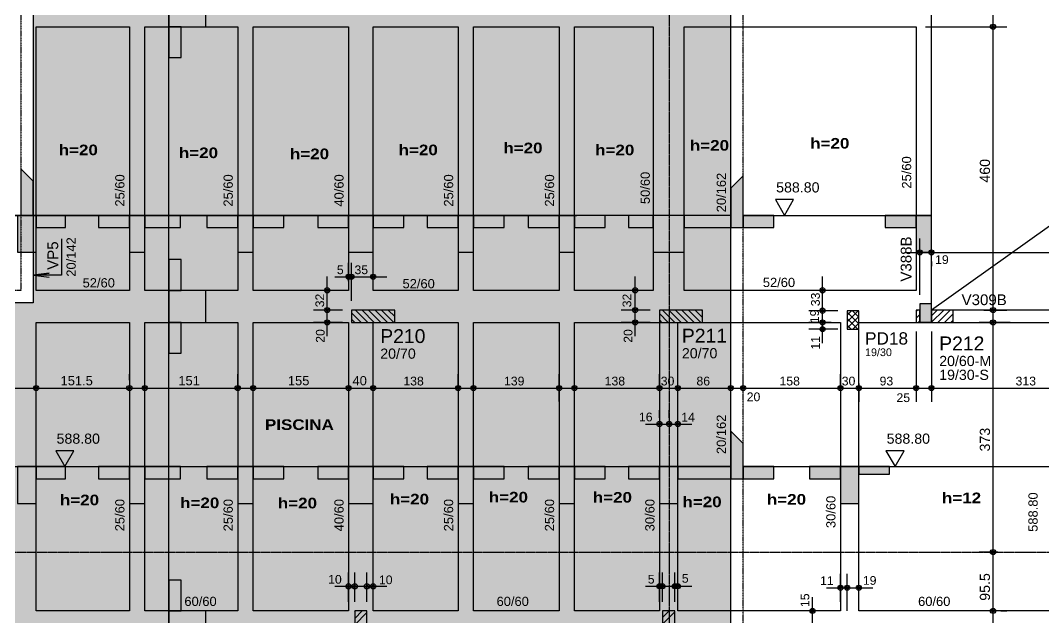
# Model space of a CAD drawing. Extents: x 0 to 13080, y 0 to 6750.
# Drawn here: x 2542 to 4204, y 4454 to 5424 of the extents above; entities that cross this region are included whole.
import ezdxf

# ---------------------------------------------------------------- set-up
doc = ezdxf.new("R2010")
doc.units = 0
doc.header["$MEASUREMENT"] = 0
for name, pattern in [('ESTILO_TQS_0002', [0.4, 0.1, -0.3]), ('ESTILO_TQS_0006', [0.3, 0.2, -0.1]), ('ESTILO_TQS_0007', [2.1, 1.5, -0.2, 0.2, -0.2])]:
    doc.linetypes.add(name, pattern=pattern)
for name, color, linetype in [('MTH-202', 1, 'CONTINUOUS'), ('MTH-224', 4, 'CONTINUOUS'), ('MTH-230', 1, 'CONTINUOUS'), ('MTH-COTAS7', 31, 'CONTINUOUS'), ('MTH-DIM-PILAR', 3, 'CONTINUOUS'), ('MTH-DIM-VIGA', 3, 'CONTINUOUS'), ('MTH-EIXO-214', 4, 'CONTINUOUS'), ('MTH-FACE-VIGA', 7, 'CONTINUOUS'), ('MTH-HACHURA-PILAR', 1, 'CONTINUOUS'), ('MTH-LINHA-SEÇÃO', 16, 'CONTINUOUS'), ('MTH-PILAR-MORRE', 5, 'CONTINUOUS'), ('MTH-PILAR-NASCE', 5, 'CONTINUOUS'), ('MTH-PILAR-SEGUE', 5, 'CONTINUOUS'), ('MTH-SIMB_COTA', 3, 'CONTINUOUS'), ('MTH-SOMB118', 163, 'CONTINUOUS'), ('MTH-SOMBRA21', 150, 'CONTINUOUS'), ('MTH-SOMBRA25', 253, 'CONTINUOUS'), ('MTH-TIT1-VIGA', 5, 'CONTINUOUS'), ('MTH-TIT2-PILAR', 5, 'CONTINUOUS'), ('MTH-TXT', 4, 'CONTINUOUS'), ('MTH-TXT-NEGRITO', 5, 'CONTINUOUS'), ('MTH-VIGA-INVERTIDA', 7, 'ESTILO_TQS_0002')]:
    doc.layers.add(name, color=color, linetype=linetype)
doc.styles.add('TQS_ARIAL', font='arial.ttf')
doc.styles.add('TQS_ARIAL_BLACK', font='ariblk.ttf')

msp = doc.modelspace()

# ---------------------------------------------------------------- linework, layer by layer
at = {"layer": 'MTH-224', "linetype": 'Continuous'}
for points in [[(3768.217575, 5133.029914), (3782.940079, 5107.529914), (3797.662491, 5133.029914), (3768.217575, 5133.029914)], [(2599.372154, 4724.964724), (2614.094658, 4699.464724), (2628.81707, 4724.964724), (2599.372154, 4724.964724)], [(3947.759682, 4724.964724), (3962.482186, 4699.464724), (3977.204598, 4724.964724), (3947.759682, 4724.964724)]]:
    msp.add_lwpolyline(points, dxfattribs=at)
at = {"layer": 'MTH-230', "linetype": 'Continuous'}
msp.add_line((4864.186063, 5553.714724), (4021.760166, 4953.714724), dxfattribs=at)
at = {"layer": 'MTH-COTAS7', "linetype": 'Continuous'}
for p, q in [((4121.7165, 5391.214724), (4121.7165, 5496.214724)), ((4121.7165, 4931.214724), (4121.7165, 5436.214724)), ((4011.760166, 5413.714724), (4144.2165, 5413.714724)), ((4011.760166, 5413.714724), (4144.2165, 5413.714724)), ((4002.760166, 4978.714724), (4002.760166, 5069.887568)), ((4021.760166, 5017.98802), (4021.760166, 5069.887568)), ((3980.260166, 5047.387568), (4044.260166, 5047.387568)), ((3999.260166, 5047.387568), (4571.277243, 5047.387568)), ((3074.778343, 5000.714724), (3074.778343, 5030.284622)), ((3079.778343, 4968.714724), (3079.778343, 5030.284622)), ((3079.778343, 4968.714724), (3079.778343, 5030.284622)), ((3114.778343, 5021.154051), (3114.778343, 5030.284622)), ((4021.760166, 5032.529914), (4021.760166, 5024.887568)), ((3040.218275, 4931.214724), (3040.218275, 5008.214724)), ((3052.278343, 5007.784622), (3102.278343, 5007.784622)), ((3057.278343, 5007.784622), (3137.278343, 5007.784622)), ((3540.218275, 4931.214724), (3540.218275, 5008.214724)), ((3844.741251, 4930.214724), (3844.741251, 5008.214724)), ((3059.778343, 4985.714724), (3017.718275, 4985.714724)), ((3554.778343, 4985.714724), (3517.718275, 4985.714724)), ((3845.959052, 4985.714724), (3822.241251, 4985.714724)), ((3040.218275, 4911.214724), (3040.218275, 4976.214724)), ((3540.218275, 4911.214724), (3540.218275, 4976.214724)), ((3844.741251, 4911.214724), (3844.741251, 4975.214724)), ((3064.778343, 4953.714724), (3017.718275, 4953.714724)), ((3064.778343, 4953.714724), (3017.718275, 4953.714724)), ((3564.778343, 4953.714724), (3517.718275, 4953.714724)), ((3564.778343, 4953.714724), (3517.718275, 4953.714724)), ((3869.777097, 4952.714724), (3822.241251, 4952.714724)), ((3869.777097, 4952.714724), (3822.241251, 4952.714724)), ((3844.741251, 4900.214724), (3844.741251, 4956.214724)), ((4106.620828, 4953.714724), (4144.2165, 4953.714724)), ((4121.7165, 4538.23199), (4121.7165, 4956.214724)), ((3064.778343, 4933.714724), (3017.718275, 4933.714724)), ((3564.778343, 4933.714724), (3517.718275, 4933.714724)), ((3858.777097, 4933.714724), (3822.241251, 4933.714724)), ((3858.777097, 4933.714724), (3822.241251, 4933.714724)), ((3869.777097, 4922.714724), (3822.241251, 4922.714724)), ((4149.661699, 4933.714724), (4099.2165, 4933.714724)), ((3996.760166, 4918.714724), (3996.760166, 4804.544151)), ((3996.760166, 4918.714724), (3996.760166, 4804.544151)), ((4021.760166, 4918.714724), (4021.760166, 4804.544151)), ((4021.760166, 4918.714724), (4021.760166, 4804.544151)), ((2567.277913, 4811.642738), (2567.277913, 4849.544151)), ((2718.778343, 4839.772525), (2718.778343, 4849.544151)), ((2743.778343, 4809.633207), (2743.778343, 4849.544151)), ((2894.778343, 4828.051679), (2894.778343, 4849.544151)), ((2919.778343, 4812.423885), (2919.778343, 4849.544151)), ((3114.778343, 4818.759528), (3114.778343, 4849.544151)), ((3114.778343, 4833.759528), (3114.778343, 4849.544151)), ((3252.778343, 4822.461516), (3252.778343, 4849.544151)), ((3277.778343, 4813.323473), (3277.778343, 4849.544151)), ((3416.778343, 4805.403837), (3416.778343, 4849.544151)), ((3441.778343, 4828.553544), (3441.778343, 4849.544151)), ((3579.778343, 4826.594363), (3579.778343, 4849.544151)), ((3579.778343, 4826.594363), (3579.778343, 4849.544151)), ((3609.778343, 4815.308828), (3609.778343, 4849.544151)), ((3609.778343, 4815.308828), (3609.778343, 4849.544151)), ((3695.777097, 4819.701827), (3695.777097, 4849.544151)), ((3695.777097, 4819.701827), (3695.777097, 4849.544151)), ((3715.777097, 4819.701827), (3715.777097, 4849.544151)), ((3715.777097, 4819.701827), (3715.777097, 4849.544151)), ((3873.777097, 4822.7917), (3873.777097, 4849.544151)), ((3873.777097, 4822.7917), (3873.777097, 4849.544151)), ((3903.777097, 4797.226955), (3903.777097, 4849.544151)), ((2327.278343, 4827.044151), (2559.777913, 4827.044151)), ((2544.777913, 4827.044151), (2741.278343, 4827.044151)), ((2721.278343, 4827.044151), (2917.278343, 4827.044151)), ((2897.278343, 4827.044151), (3097.278343, 4827.044151)), ((3052.278343, 4827.044151), (3137.278343, 4827.044151)), ((3092.278343, 4827.044151), (3275.278343, 4827.044151)), ((3255.278343, 4827.044151), (3439.278343, 4827.044151)), ((3419.278343, 4827.044151), (3602.278343, 4827.044151)), ((3557.278343, 4827.044151), (3632.278343, 4827.044151)), ((3587.278343, 4827.044151), (3718.277097, 4827.044151)), ((3673.277097, 4827.044151), (3738.277097, 4827.044151)), ((3693.277097, 4827.044151), (3896.277097, 4827.044151)), ((3851.277097, 4827.044151), (3926.277097, 4827.044151)), ((3881.277097, 4827.044151), (4019.260166, 4827.044151)), ((3903.777097, 4834.544151), (3903.777097, 4804.544151)), ((3974.260166, 4827.044151), (4044.260166, 4827.044151)), ((3999.260166, 4827.044151), (4357.278343, 4827.044151)), ((3074.778343, 4818.610466), (3074.778343, 4804.544151)), ((3074.778343, 4818.610466), (3074.778343, 4804.544151)), ((3579.778343, 4778.875304), (3579.778343, 4791.202552)), ((3595.777243, 4778.875304), (3595.777243, 4791.202552)), ((3595.777243, 4778.875304), (3595.777243, 4791.202552)), ((3609.778343, 4764.961471), (3609.778343, 4791.202552)), ((3557.278343, 4768.702552), (3618.277243, 4768.702552)), ((3573.277243, 4768.702552), (3632.278343, 4768.702552)), ((4121.7165, 4442.714724), (4121.7165, 4583.23199)), ((4129.747358, 4560.73199), (4099.2165, 4560.73199)), ((4129.747358, 4560.73199), (4099.2165, 4560.73199)), ((3074.778343, 4480.214724), (3074.778343, 4527.703778)), ((3084.778343, 4480.214724), (3084.778343, 4527.703778)), ((3104.778343, 4480.214724), (3104.778343, 4527.703778)), ((3114.778343, 4480.214724), (3114.778343, 4527.703778)), ((3579.778343, 4480.214724), (3579.778343, 4527.851912)), ((3584.778343, 4480.214724), (3584.778343, 4527.851912)), ((3604.778343, 4480.214724), (3604.778343, 4527.851912)), ((3609.778343, 4480.214724), (3609.778343, 4527.851912)), ((3873.777097, 4480.214724), (3873.777097, 4525.370631)), ((3884.777097, 4465.214724), (3884.777097, 4525.370631)), ((3884.777097, 4480.214724), (3884.777097, 4525.370631)), ((3903.777097, 4465.214724), (3903.777097, 4525.370631)), ((3052.278343, 4505.203778), (3107.278343, 4505.203778)), ((3082.278343, 4505.203778), (3137.278343, 4505.203778)), ((3557.278343, 4505.351912), (3607.278343, 4505.351912)), ((3582.278343, 4505.351912), (3632.278343, 4505.351912)), ((3828.636875, 4427.714724), (3828.636875, 4487.714724)), ((3851.277097, 4502.870631), (3907.277097, 4502.870631)), ((3862.277097, 4502.870631), (3926.277097, 4502.870631)), ((4121.7165, 4382.714724), (4121.7165, 4487.714724)), ((3828.636875, 4397.714724), (3828.636875, 4472.714724)), ((3834.96465, 4465.214724), (3806.136875, 4465.214724)), ((4134.27772, 4465.214724), (4144.2165, 4465.214724)), ((4134.27772, 4465.214724), (4144.2165, 4465.214724))]:
    msp.add_line(p, q, dxfattribs=at)
msp.add_lwpolyline([(2608.629623, 5069.361377), (2608.629623, 5010.31212), (2562.278343, 5010.31212), (2588.30377, 5013.738433), (2562.278343, 5010.31212), (2588.30377, 5006.885808)], dxfattribs=at)
at = {"layer": 'MTH-EIXO-214', "linetype": 'ESTILO_TQS_0007'}
for p, q in [((3595.777243, 6386.749862), (3595.777243, 488.1738)), ((718.67219, 4560.73199), (9031.331125, 4560.73199))]:
    msp.add_line(p, q, dxfattribs=at)
at = {"layer": 'MTH-FACE-VIGA', "linetype": 'Continuous'}
for points in [[(4021.760166, 4963.714724), (4021.760166, 5443.714724)], [(2567.277913, 5413.714724), (2718.778343, 5413.714724)], [(2567.277913, 4985.714724), (2567.277913, 5413.714724)], [(2718.778343, 5413.714724), (2718.778343, 4985.714724)], [(2743.778343, 5413.714724), (2894.778343, 5413.714724)], [(2743.778343, 4985.714724), (2743.778343, 5413.714724)], [(2894.778343, 5413.714724), (2894.778343, 4985.714724)], [(2919.778343, 5413.714724), (3074.778343, 5413.714724)], [(2919.778343, 4985.714724), (2919.778343, 5413.714724)], [(3074.778343, 5413.714724), (3074.778343, 4985.714724)], [(3114.778343, 5413.714724), (3252.778343, 5413.714724)], [(3114.778343, 4985.714724), (3114.778343, 5413.714724)], [(3252.778343, 5413.714724), (3252.778343, 4985.714724)], [(3277.778343, 5413.714724), (3416.778343, 5413.714724)], [(3277.778343, 4985.714724), (3277.778343, 5413.714724)], [(3416.778343, 5413.714724), (3416.778343, 4985.714724)], [(3441.778343, 5413.714724), (3569.778343, 5413.714724)], [(3441.778343, 4985.714724), (3441.778343, 5413.714724)], [(3569.778343, 5413.714724), (3569.778343, 4985.714724)], [(3619.778343, 4985.714724), (3619.778343, 5413.714724)], [(3619.778343, 5413.714724), (3996.760166, 5413.714724)], [(3996.760166, 5413.714724), (3996.760166, 4985.714724)], [(2718.778343, 4985.714724), (2567.277913, 4985.714724)], [(2894.778343, 4985.714724), (2743.778343, 4985.714724)], [(3074.778343, 4985.714724), (2919.778343, 4985.714724)], [(3252.778343, 4985.714724), (3114.778343, 4985.714724)], [(3416.778343, 4985.714724), (3277.778343, 4985.714724)], [(3569.778343, 4985.714724), (3441.778343, 4985.714724)], [(3888.777097, 4985.714724), (3619.778343, 4985.714724)], [(3996.760166, 4985.714724), (3888.777097, 4985.714724)], [(4334.778343, 4953.714724), (4056.760166, 4953.714724)], [(2567.277913, 4465.214724), (2567.277913, 4933.714724)], [(2567.277913, 4933.714724), (2718.778343, 4933.714724)], [(2718.778343, 4933.714724), (2718.778343, 4465.214724)], [(2743.778343, 4465.214724), (2743.778343, 4933.714724)], [(2743.778343, 4933.714724), (2894.778343, 4933.714724)], [(2894.778343, 4933.714724), (2894.778343, 4465.214724)], [(2919.778343, 4465.214724), (2919.778343, 4933.714724)], [(2919.778343, 4933.714724), (3074.778343, 4933.714724)], [(3074.778343, 4933.714724), (3074.778343, 4465.214724)], [(3114.778343, 4465.214724), (3114.778343, 4933.714724)], [(3149.778343, 4933.714724), (3252.778343, 4933.714724)], [(3252.778343, 4933.714724), (3252.778343, 4465.214724)], [(3277.778343, 4465.214724), (3277.778343, 4933.714724)], [(3277.778343, 4933.714724), (3416.778343, 4933.714724)], [(3416.778343, 4933.714724), (3416.778343, 4465.214724)], [(3441.778343, 4465.214724), (3441.778343, 4933.714724)], [(3441.778343, 4933.714724), (3579.778343, 4933.714724)], [(3579.778343, 4933.714724), (3579.778343, 4465.214724)], [(3609.778343, 4465.214724), (3609.778343, 4933.714724)], [(3649.778343, 4933.714724), (3873.777097, 4933.714724)], [(3873.777097, 4933.714724), (3873.777097, 4465.214724)], [(3903.777097, 4933.714724), (3996.760166, 4933.714724)], [(3903.777097, 4465.214724), (3903.777097, 4922.714724)], [(4056.760166, 4933.714724), (4334.778343, 4933.714724)], [(2718.778343, 4465.214724), (2567.277913, 4465.214724)], [(2894.778343, 4465.214724), (2743.778343, 4465.214724)], [(3074.778343, 4465.214724), (2919.778343, 4465.214724)], [(3252.778343, 4465.214724), (3114.778343, 4465.214724)], [(3416.778343, 4465.214724), (3277.778343, 4465.214724)], [(3579.778343, 4465.214724), (3441.778343, 4465.214724)], [(3873.777097, 4465.214724), (3609.778343, 4465.214724)], [(4334.778343, 4465.214724), (3903.777097, 4465.214724)]]:
    msp.add_lwpolyline(points, dxfattribs=at)
at = {"layer": 'MTH-HACHURA-PILAR', "linetype": 'Continuous'}
for p, q in [((3086.089378, 4953.714724), (3106.089378, 4933.714724)), ((3096.695979, 4953.714724), (3116.695979, 4933.714724)), ((3107.302581, 4953.714724), (3127.302581, 4933.714724)), ((3117.909183, 4953.714724), (3137.909183, 4933.714724)), ((3128.515785, 4953.714724), (3148.515785, 4933.714724)), ((3139.122386, 4953.714724), (3149.778343, 4943.058768)), ((3584.599659, 4953.714724), (3604.599659, 4933.714724)), ((3595.20626, 4953.714724), (3615.20626, 4933.714724)), ((3605.812862, 4953.714724), (3625.812862, 4933.714724)), ((3616.419464, 4953.714724), (3636.419464, 4933.714724)), ((3627.026066, 4953.714724), (3647.026066, 4933.714724)), ((3637.632667, 4953.714724), (3649.778343, 4941.569049)), ((3648.239269, 4953.714724), (3649.778343, 4952.17565)), ((3884.777097, 4934.830667), (3902.661154, 4952.714724)), ((3884.777097, 4945.437269), (3892.054552, 4952.714724)), ((3893.191108, 4952.714724), (3903.777097, 4942.128735)), ((3996.760166, 4951.354321), (3999.12057, 4953.714724)), ((4021.760166, 4933.927914), (4041.546976, 4953.714724)), ((4021.760166, 4944.534516), (4030.940375, 4953.714724)), ((4032.153578, 4933.714724), (4052.153578, 4953.714724)), ((3079.778343, 4949.419158), (3095.482776, 4933.714724)), ((3079.778343, 4938.812556), (3084.876174, 4933.714724)), ((3579.778343, 4947.929438), (3593.993057, 4933.714724)), ((3579.778343, 4937.322837), (3583.386455, 4933.714724)), ((3884.777097, 4950.522134), (3903.777097, 4931.522134)), ((3884.777097, 4924.224066), (3903.777097, 4943.224066)), ((3884.777097, 4939.915532), (3901.977905, 4922.714724)), ((3996.760166, 4940.747719), (4002.760166, 4946.747719)), ((4000.333773, 4933.714724), (4002.760166, 4936.141117)), ((4042.76018, 4933.714724), (4056.760166, 4947.71471)), ((4053.366782, 4933.714724), (4056.760166, 4937.108109)), ((3884.777097, 4929.30893), (3891.371303, 4922.714724)), ((3893.874358, 4922.714724), (3903.777097, 4932.617464)), ((4010.940375, 4933.714724), (4010.940375, 4933.714724)), ((4021.546976, 4933.714724), (4021.546977, 4933.714724)), ((3084.778343, 4453.029964), (3096.963103, 4465.214724)), ((3084.778343, 4463.636566), (3086.356501, 4465.214724)), ((3084.778343, 4442.423363), (3104.778343, 4462.423363)), ((3584.778343, 4454.519684), (3595.473383, 4465.214724)), ((3584.778343, 4465.126285), (3584.866782, 4465.214724)), ((3584.778343, 4443.913082), (3604.778343, 4463.913082))]:
    msp.add_line(p, q, dxfattribs=at)
at = {"layer": 'MTH-LINHA-SEÇÃO', "linetype": 'Continuous'}
for p, q in [((2782.764004, 4066.714724), (2782.764004, 5575.214724)), ((1333.755967, 5107.529914), (3445.73822, 5107.529914)), ((3695.777097, 5107.529914), (1348.755967, 5107.529914)), ((3715.777097, 5107.529914), (4021.760166, 5107.529914)), ((921.17219, 4699.464724), (3695.777097, 4699.464724)), ((3715.777097, 4699.464724), (6390.256545, 4699.464724))]:
    msp.add_line(p, q, dxfattribs=at)
for points in [[(2782.764004, 5473.714724), (2782.764004, 5413.714724), (2842.764004, 5413.714724), (2842.764004, 5473.714724), (2782.764004, 5473.714724)], [(2802.764004, 5413.714724), (2782.764004, 5413.714724), (2782.764004, 5363.714724), (2802.764004, 5363.714724), (2802.764004, 5413.714724)], [(2562.278343, 5162.802886), (2542.278343, 5182.802886), (2542.278343, 5107.529914), (2562.278343, 5107.529914), (2562.278343, 5162.802886)], [(3715.777097, 5171.580721), (3695.777097, 5151.580721), (3695.777097, 5087.529914), (3715.777097, 5087.529914), (3715.777097, 5171.580721)], [(2567.277913, 5107.529914), (2537.277913, 5107.529914), (2537.277913, 5047.529914), (2567.277913, 5047.529914), (2567.277913, 5107.529914)], [(2614.777913, 5087.529914), (2614.777913, 5107.529914), (2567.277913, 5107.529914), (2567.277913, 5087.529914), (2614.777913, 5087.529914)], [(2718.778343, 5087.529914), (2718.778343, 5107.529914), (2668.778343, 5107.529914), (2668.778343, 5087.529914), (2718.778343, 5087.529914)], [(2743.778343, 5107.529914), (2718.778343, 5107.529914), (2718.778343, 5047.529914), (2743.778343, 5047.529914), (2743.778343, 5107.529914)], [(2801.778343, 5087.529914), (2801.778343, 5107.529914), (2743.778343, 5107.529914), (2743.778343, 5087.529914), (2801.778343, 5087.529914)], [(2894.778343, 5087.529914), (2894.778343, 5107.529914), (2844.778343, 5107.529914), (2844.778343, 5087.529914), (2894.778343, 5087.529914)], [(2919.778343, 5107.529914), (2894.778343, 5107.529914), (2894.778343, 5047.529914), (2919.778343, 5047.529914), (2919.778343, 5107.529914)], [(2969.778343, 5087.529914), (2969.778343, 5107.529914), (2919.778343, 5107.529914), (2919.778343, 5087.529914), (2969.778343, 5087.529914)], [(3074.778343, 5087.529914), (3074.778343, 5107.529914), (3024.778343, 5107.529914), (3024.778343, 5087.529914), (3074.778343, 5087.529914)], [(3114.778343, 5107.529914), (3074.778343, 5107.529914), (3074.778343, 5047.529914), (3114.778343, 5047.529914), (3114.778343, 5107.529914)], [(3164.778343, 5087.529914), (3164.778343, 5107.529914), (3114.778343, 5107.529914), (3114.778343, 5087.529914), (3164.778343, 5087.529914)], [(3252.778343, 5087.529914), (3252.778343, 5107.529914), (3202.778343, 5107.529914), (3202.778343, 5087.529914), (3252.778343, 5087.529914)], [(3277.778343, 5107.529914), (3252.778343, 5107.529914), (3252.778343, 5047.529914), (3277.778343, 5047.529914), (3277.778343, 5107.529914)], [(3327.778343, 5087.529914), (3327.778343, 5107.529914), (3277.778343, 5107.529914), (3277.778343, 5087.529914), (3327.778343, 5087.529914)], [(3416.778343, 5087.529914), (3416.778343, 5107.529914), (3366.778343, 5107.529914), (3366.778343, 5087.529914), (3416.778343, 5087.529914)], [(3441.778343, 5107.529914), (3416.778343, 5107.529914), (3416.778343, 5047.529914), (3441.778343, 5047.529914), (3441.778343, 5107.529914)], [(3491.778343, 5087.529914), (3491.778343, 5107.529914), (3441.778343, 5107.529914), (3441.778343, 5087.529914), (3491.778343, 5087.529914)], [(3569.778343, 5087.529914), (3569.778343, 5107.529914), (3529.778343, 5107.529914), (3529.778343, 5087.529914), (3569.778343, 5087.529914)], [(3619.778343, 5107.529914), (3569.778343, 5107.529914), (3569.778343, 5047.529914), (3619.778343, 5047.529914), (3619.778343, 5107.529914)], [(3695.777097, 5087.529914), (3695.777097, 5107.529914), (3619.778343, 5107.529914), (3619.778343, 5087.529914), (3695.777097, 5087.529914)], [(3765.777097, 5087.529914), (3765.777097, 5107.529914), (3715.777097, 5107.529914), (3715.777097, 5087.529914), (3765.777097, 5087.529914)], [(3996.760166, 5087.529914), (3996.760166, 5107.529914), (3946.760166, 5107.529914), (3946.760166, 5087.529914), (3996.760166, 5087.529914)], [(4021.760166, 5107.529914), (3996.760166, 5107.529914), (3996.760166, 5047.529914), (4021.760166, 5047.529914), (4021.760166, 5107.529914)], [(4021.760166, 5107.529914), (3996.760166, 5107.529914), (3996.760166, 5047.529914), (4021.760166, 5047.529914), (4021.760166, 5107.529914)], [(2802.764004, 5035.714724), (2782.764004, 5035.714724), (2782.764004, 4985.714724), (2802.764004, 4985.714724), (2802.764004, 5035.714724)], [(2782.764004, 4985.714724), (2782.764004, 4933.714724), (2842.764004, 4933.714724), (2842.764004, 4985.714724), (2782.764004, 4985.714724)], [(2802.764004, 4933.714724), (2782.764004, 4933.714724), (2782.764004, 4883.714724), (2802.764004, 4883.714724), (2802.764004, 4933.714724)], [(3715.777097, 4736.880961), (3695.777097, 4756.880961), (3695.777097, 4679.464724), (3715.777097, 4679.464724), (3715.777097, 4736.880961)], [(2567.277913, 4699.464724), (2537.277913, 4699.464724), (2537.277913, 4639.464724), (2567.277913, 4639.464724), (2567.277913, 4699.464724)], [(2614.777913, 4679.464724), (2614.777913, 4699.464724), (2567.277913, 4699.464724), (2567.277913, 4679.464724), (2614.777913, 4679.464724)], [(2718.778343, 4679.464724), (2718.778343, 4699.464724), (2668.778343, 4699.464724), (2668.778343, 4679.464724), (2718.778343, 4679.464724)], [(2743.778343, 4699.464724), (2718.778343, 4699.464724), (2718.778343, 4639.464724), (2743.778343, 4639.464724), (2743.778343, 4699.464724)], [(2801.778343, 4679.464724), (2801.778343, 4699.464724), (2743.778343, 4699.464724), (2743.778343, 4679.464724), (2801.778343, 4679.464724)], [(2894.778343, 4679.464724), (2894.778343, 4699.464724), (2844.778343, 4699.464724), (2844.778343, 4679.464724), (2894.778343, 4679.464724)], [(2919.778343, 4699.464724), (2894.778343, 4699.464724), (2894.778343, 4639.464724), (2919.778343, 4639.464724), (2919.778343, 4699.464724)], [(2969.778343, 4679.464724), (2969.778343, 4699.464724), (2919.778343, 4699.464724), (2919.778343, 4679.464724), (2969.778343, 4679.464724)], [(3074.778343, 4679.464724), (3074.778343, 4699.464724), (3024.778343, 4699.464724), (3024.778343, 4679.464724), (3074.778343, 4679.464724)], [(3114.778343, 4699.464724), (3074.778343, 4699.464724), (3074.778343, 4639.464724), (3114.778343, 4639.464724), (3114.778343, 4699.464724)], [(3164.778343, 4679.464724), (3164.778343, 4699.464724), (3114.778343, 4699.464724), (3114.778343, 4679.464724), (3164.778343, 4679.464724)], [(3252.778343, 4679.464724), (3252.778343, 4699.464724), (3202.778343, 4699.464724), (3202.778343, 4679.464724), (3252.778343, 4679.464724)], [(3277.778343, 4699.464724), (3252.778343, 4699.464724), (3252.778343, 4639.464724), (3277.778343, 4639.464724), (3277.778343, 4699.464724)], [(3327.778343, 4679.464724), (3327.778343, 4699.464724), (3277.778343, 4699.464724), (3277.778343, 4679.464724), (3327.778343, 4679.464724)], [(3416.778343, 4679.464724), (3416.778343, 4699.464724), (3366.778343, 4699.464724), (3366.778343, 4679.464724), (3416.778343, 4679.464724)], [(3441.778343, 4699.464724), (3416.778343, 4699.464724), (3416.778343, 4639.464724), (3441.778343, 4639.464724), (3441.778343, 4699.464724)], [(3491.778343, 4679.464724), (3491.778343, 4699.464724), (3441.778343, 4699.464724), (3441.778343, 4679.464724), (3491.778343, 4679.464724)], [(3579.778343, 4679.464724), (3579.778343, 4699.464724), (3529.778343, 4699.464724), (3529.778343, 4679.464724), (3579.778343, 4679.464724)], [(3609.778343, 4699.464724), (3579.778343, 4699.464724), (3579.778343, 4639.464724), (3609.778343, 4639.464724), (3609.778343, 4699.464724)], [(3695.777097, 4679.464724), (3695.777097, 4699.464724), (3609.778343, 4699.464724), (3609.778343, 4679.464724), (3695.777097, 4679.464724)], [(3765.777097, 4679.464724), (3765.777097, 4699.464724), (3715.777097, 4699.464724), (3715.777097, 4679.464724), (3765.777097, 4679.464724)], [(3873.777097, 4679.464724), (3873.777097, 4699.464724), (3823.777097, 4699.464724), (3823.777097, 4679.464724), (3873.777097, 4679.464724)], [(3903.777097, 4699.464724), (3873.777097, 4699.464724), (3873.777097, 4639.464724), (3903.777097, 4639.464724), (3903.777097, 4699.464724)], [(3953.777097, 4687.464724), (3953.777097, 4699.464724), (3903.777097, 4699.464724), (3903.777097, 4687.464724), (3953.777097, 4687.464724)], [(2802.764004, 4515.214724), (2782.764004, 4515.214724), (2782.764004, 4465.214724), (2802.764004, 4465.214724), (2802.764004, 4515.214724)], [(2782.764004, 4465.214724), (2782.764004, 4405.214762), (2842.764004, 4405.214762), (2842.764004, 4465.214724), (2782.764004, 4465.214724)]]:
    msp.add_lwpolyline(points, dxfattribs=at)
at = {"layer": 'MTH-PILAR-MORRE', "linetype": 'Continuous'}
for points in [[(3149.778343, 4933.714724), (3149.778343, 4953.714724), (3079.778343, 4953.714724), (3079.778343, 4933.714724), (3149.778343, 4933.714724)], [(3649.778343, 4933.714724), (3649.778343, 4953.714724), (3579.778343, 4953.714724), (3579.778343, 4933.714724), (3649.778343, 4933.714724)], [(4056.760166, 4953.714724), (4021.760166, 4953.714724), (4021.760166, 4933.714724), (4002.760166, 4933.714724), (4002.760166, 4953.714724), (3996.760166, 4953.714724), (3996.760166, 4933.714724), (4056.760166, 4933.714724), (4056.760166, 4953.714724)], [(3084.778343, 4405.214724), (3104.778343, 4405.214724), (3104.778343, 4465.214724), (3084.778343, 4465.214724), (3084.778343, 4405.214724)], [(3584.778343, 4405.214724), (3604.778343, 4405.214724), (3604.778343, 4465.214724), (3584.778343, 4465.214724), (3584.778343, 4405.214724)]]:
    msp.add_lwpolyline(points, dxfattribs=at)
at = {"layer": 'MTH-PILAR-NASCE', "linetype": 'Continuous'}
msp.add_lwpolyline([(3903.777097, 4952.714724), (3884.777097, 4952.714724), (3884.777097, 4922.714724), (3903.777097, 4922.714724), (3903.777097, 4952.714724)], dxfattribs=at)
at = {"layer": 'MTH-PILAR-SEGUE', "linetype": 'Continuous'}
msp.add_lwpolyline([(4021.760166, 4963.714724), (4002.760166, 4963.714724), (4002.760166, 4933.714724), (4021.760166, 4933.714724), (4021.760166, 4963.714724)], dxfattribs=at)
at = {"layer": 'MTH-SIMB_COTA', "linetype": 'Continuous'}
for centre, radius in [((4121.7165, 5413.714724), 4.200001), ((4121.7165, 5413.714724), 4.200001), ((4121.7165, 5413.714724), 2.1), ((4121.7165, 5413.714724), 2.1), ((4002.760166, 5047.387568), 4.200001), ((4002.760166, 5047.387568), 2.1), ((4021.760166, 5047.387568), 4.200001), ((4021.760166, 5047.387568), 4.200001), ((4021.760166, 5047.387568), 2.1), ((4021.760166, 5047.387568), 2.1), ((3074.778343, 5007.784622), 4.200001), ((3074.778343, 5007.784622), 2.1), ((3079.778343, 5007.784622), 4.200001), ((3079.778343, 5007.784622), 4.200001), ((3079.778343, 5007.784622), 2.1), ((3079.778343, 5007.784622), 2.1), ((3114.778343, 5007.784622), 4.200001), ((3114.778343, 5007.784622), 2.1), ((3040.218275, 4985.714724), 4.200001), ((3040.218275, 4985.714724), 2.1), ((3540.218275, 4985.714724), 4.200001), ((3540.218275, 4985.714724), 2.1), ((3844.741251, 4985.714724), 4.200001), ((3844.741251, 4985.714724), 2.1), ((3040.218275, 4953.714724), 4.200001), ((3040.218275, 4953.714724), 4.200001), ((3040.218275, 4953.714724), 2.1), ((3040.218275, 4953.714724), 2.1), ((3540.218275, 4953.714724), 4.200001), ((3540.218275, 4953.714724), 4.200001), ((3540.218275, 4953.714724), 2.1), ((3540.218275, 4953.714724), 2.1), ((3844.741251, 4952.714724), 4.200001), ((3844.741251, 4952.714724), 4.200001), ((3844.741251, 4952.714724), 2.1), ((3844.741251, 4952.714724), 2.1), ((4121.7165, 4953.714724), 4.200001), ((4121.7165, 4953.714724), 2.1), ((3040.218275, 4933.714724), 4.200001), ((3040.218275, 4933.714724), 2.1), ((3540.218275, 4933.714724), 4.200001), ((3540.218275, 4933.714724), 2.1), ((3844.741251, 4933.714724), 4.200001), ((3844.741251, 4933.714724), 4.200001), ((3844.741251, 4933.714724), 2.1), ((3844.741251, 4933.714724), 2.1), ((4121.7165, 4933.714724), 4.200001), ((4121.7165, 4933.714724), 2.1), ((3844.741251, 4922.714724), 4.200001), ((3844.741251, 4922.714724), 2.1), ((2567.277913, 4827.044151), 4.200001), ((2567.277913, 4827.044151), 2.1), ((2718.778343, 4827.044151), 4.200001), ((2718.778343, 4827.044151), 2.1), ((2743.778343, 4827.044151), 4.200001), ((2743.778343, 4827.044151), 2.1), ((2894.778343, 4827.044151), 4.200001), ((2894.778343, 4827.044151), 2.1), ((2919.778343, 4827.044151), 4.200001), ((2919.778343, 4827.044151), 2.1), ((3074.778343, 4827.044151), 4.200001), ((3074.778343, 4827.044151), 4.200001), ((3074.778343, 4827.044151), 2.1), ((3074.778343, 4827.044151), 2.1), ((3114.778343, 4827.044151), 4.200001), ((3114.778343, 4827.044151), 4.200001), ((3114.778343, 4827.044151), 2.1), ((3114.778343, 4827.044151), 2.1), ((3252.778343, 4827.044151), 4.200001), ((3252.778343, 4827.044151), 2.1), ((3277.778343, 4827.044151), 4.200001), ((3277.778343, 4827.044151), 2.1), ((3416.778343, 4827.044151), 4.200001), ((3416.778343, 4827.044151), 2.1), ((3441.778343, 4827.044151), 4.200001), ((3441.778343, 4827.044151), 2.1), ((3579.778343, 4827.044151), 4.200001), ((3579.778343, 4827.044151), 4.200001), ((3579.778343, 4827.044151), 2.1), ((3579.778343, 4827.044151), 2.1), ((3609.778343, 4827.044151), 4.200001), ((3609.778343, 4827.044151), 4.200001), ((3609.778343, 4827.044151), 2.1), ((3609.778343, 4827.044151), 2.1), ((3695.777097, 4827.044151), 4.200001), ((3695.777097, 4827.044151), 4.200001), ((3695.777097, 4827.044151), 2.1), ((3695.777097, 4827.044151), 2.1), ((3715.777097, 4827.044151), 4.200001), ((3715.777097, 4827.044151), 4.200001), ((3715.777097, 4827.044151), 2.1), ((3715.777097, 4827.044151), 2.1), ((3873.777097, 4827.044151), 4.200001), ((3873.777097, 4827.044151), 4.200001), ((3873.777097, 4827.044151), 2.1), ((3873.777097, 4827.044151), 2.1), ((3903.777097, 4827.044151), 4.200001), ((3903.777097, 4827.044151), 4.200001), ((3903.777097, 4827.044151), 2.1), ((3903.777097, 4827.044151), 2.1), ((3996.760166, 4827.044151), 4.200001), ((3996.760166, 4827.044151), 4.200001), ((3996.760166, 4827.044151), 2.1), ((3996.760166, 4827.044151), 2.1), ((4021.760166, 4827.044151), 4.200001), ((4021.760166, 4827.044151), 4.200001), ((4021.760166, 4827.044151), 2.1), ((4021.760166, 4827.044151), 2.1), ((3579.778343, 4768.702552), 4.200001), ((3579.778343, 4768.702552), 2.1), ((3595.777243, 4768.702552), 4.200001), ((3595.777243, 4768.702552), 4.200001), ((3595.777243, 4768.702552), 2.1), ((3595.777243, 4768.702552), 2.1), ((3609.778343, 4768.702552), 4.200001), ((3609.778343, 4768.702552), 2.1), ((4121.7165, 4560.73199), 4.200001), ((4121.7165, 4560.73199), 4.200001), ((4121.7165, 4560.73199), 2.1), ((4121.7165, 4560.73199), 2.1), ((3074.778343, 4505.203778), 4.200001), ((3074.778343, 4505.203778), 2.1), ((3084.778343, 4505.203778), 4.200001), ((3084.778343, 4505.203778), 2.1), ((3104.778343, 4505.203778), 4.200001), ((3104.778343, 4505.203778), 2.1), ((3114.778343, 4505.203778), 4.200001), ((3114.778343, 4505.203778), 2.1), ((3579.778343, 4505.351912), 4.200001), ((3579.778343, 4505.351912), 2.1), ((3584.778343, 4505.351912), 4.200001), ((3584.778343, 4505.351912), 2.1), ((3604.778343, 4505.351912), 4.200001), ((3604.778343, 4505.351912), 2.1), ((3609.778343, 4505.351912), 4.200001), ((3609.778343, 4505.351912), 2.1), ((3873.777097, 4502.870631), 4.200001), ((3873.777097, 4502.870631), 2.1), ((3884.777097, 4502.870631), 4.200001), ((3884.777097, 4502.870631), 4.200001), ((3884.777097, 4502.870631), 2.1), ((3884.777097, 4502.870631), 2.1), ((3903.777097, 4502.870631), 4.200001), ((3903.777097, 4502.870631), 2.1), ((3828.636875, 4465.214724), 4.200001), ((3828.636875, 4465.214724), 2.1), ((4121.7165, 4465.214724), 4.200001), ((4121.7165, 4465.214724), 4.200001), ((4121.7165, 4465.214724), 2.1), ((4121.7165, 4465.214724), 2.1)]:
    msp.add_circle(centre, radius, dxfattribs=at)
at = {"layer": 'MTH-SOMB118', "linetype": 'Continuous'}
msp.add_lwpolyline([(2562.278343, 5575.214724), (2562.278343, 4965.714724), (1642.777112, 4965.714724), (1642.777112, 4066.714724), (3695.777097, 4066.714724), (3695.777097, 5575.214724), (2562.278343, 5575.214724)], dxfattribs=at)
for points in [[(3695.777097, 4066.714724), (3695.777097, 5575.214724), (2562.278343, 5575.214724)], [(3695.777097, 4066.714724), (2562.278343, 5575.214724), (2562.278343, 4965.714724)], [(3695.777097, 4066.714724), (2562.278343, 4965.714724), (1642.777112, 4965.714724)], [(3695.777097, 4066.714724), (1642.777112, 4965.714724), (1642.777112, 4066.714724)]]:
    msp.add_solid(points, dxfattribs=at)
at = {"layer": 'MTH-SOMBRA21', "linetype": 'Continuous'}
for points in [[(2782.764004, 5473.714724), (2782.764004, 5413.714724), (2842.764004, 5413.714724)], [(2782.764004, 5473.714724), (2842.764004, 5413.714724), (2842.764004, 5473.714724)], [(2802.764004, 5413.714724), (2782.764004, 5413.714724), (2782.764004, 5363.714724)], [(2802.764004, 5413.714724), (2782.764004, 5363.714724), (2802.764004, 5363.714724)], [(2802.764004, 5413.714724), (2802.764004, 5363.714724), (2802.764004, 5413.714724)], [(2562.278343, 5162.802886), (2542.278343, 5182.802886), (2542.278343, 5107.529914)], [(3715.777097, 5171.580721), (3695.777097, 5151.580721), (3695.777097, 5087.529914)], [(3715.777097, 5171.580721), (3695.777097, 5087.529914), (3715.777097, 5087.529914)], [(3715.777097, 5171.580721), (3715.777097, 5087.529914), (3715.777097, 5171.580721)], [(2562.278343, 5162.802886), (2542.278343, 5107.529914), (2562.278343, 5107.529914)], [(2562.278343, 5162.802886), (2562.278343, 5107.529914), (2562.278343, 5162.802886)], [(2567.277913, 5107.529914), (2537.277913, 5107.529914), (2537.277913, 5047.529914)], [(2567.277913, 5107.529914), (2537.277913, 5047.529914), (2567.277913, 5047.529914)], [(2614.777913, 5087.529914), (2614.777913, 5107.529914), (2567.277913, 5107.529914)], [(2614.777913, 5087.529914), (2567.277913, 5107.529914), (2567.277913, 5087.529914)], [(2567.277913, 5107.529914), (2567.277913, 5047.529914), (2567.277913, 5107.529914)], [(2718.778343, 5087.529914), (2718.778343, 5107.529914), (2668.778343, 5107.529914)], [(2718.778343, 5087.529914), (2668.778343, 5107.529914), (2668.778343, 5087.529914)], [(2743.778343, 5107.529914), (2718.778343, 5107.529914), (2718.778343, 5047.529914)], [(2743.778343, 5107.529914), (2718.778343, 5047.529914), (2743.778343, 5047.529914)], [(2801.778343, 5087.529914), (2801.778343, 5107.529914), (2743.778343, 5107.529914)], [(2801.778343, 5087.529914), (2743.778343, 5107.529914), (2743.778343, 5087.529914)], [(2743.778343, 5107.529914), (2743.778343, 5047.529914), (2743.778343, 5107.529914)], [(2894.778343, 5087.529914), (2894.778343, 5107.529914), (2844.778343, 5107.529914)], [(2894.778343, 5087.529914), (2844.778343, 5107.529914), (2844.778343, 5087.529914)], [(2919.778343, 5107.529914), (2894.778343, 5107.529914), (2894.778343, 5047.529914)], [(2919.778343, 5107.529914), (2894.778343, 5047.529914), (2919.778343, 5047.529914)], [(2969.778343, 5087.529914), (2969.778343, 5107.529914), (2919.778343, 5107.529914)], [(2969.778343, 5087.529914), (2919.778343, 5107.529914), (2919.778343, 5087.529914)], [(2919.778343, 5107.529914), (2919.778343, 5047.529914), (2919.778343, 5107.529914)], [(3074.778343, 5087.529914), (3074.778343, 5107.529914), (3024.778343, 5107.529914)], [(3074.778343, 5087.529914), (3024.778343, 5107.529914), (3024.778343, 5087.529914)], [(3114.778343, 5107.529914), (3074.778343, 5107.529914), (3074.778343, 5047.529914)], [(3114.778343, 5107.529914), (3074.778343, 5047.529914), (3114.778343, 5047.529914)], [(3164.778343, 5087.529914), (3164.778343, 5107.529914), (3114.778343, 5107.529914)], [(3164.778343, 5087.529914), (3114.778343, 5107.529914), (3114.778343, 5087.529914)], [(3114.778343, 5107.529914), (3114.778343, 5047.529914), (3114.778343, 5107.529914)], [(3252.778343, 5087.529914), (3252.778343, 5107.529914), (3202.778343, 5107.529914)], [(3252.778343, 5087.529914), (3202.778343, 5107.529914), (3202.778343, 5087.529914)], [(3277.778343, 5107.529914), (3252.778343, 5107.529914), (3252.778343, 5047.529914)], [(3277.778343, 5107.529914), (3252.778343, 5047.529914), (3277.778343, 5047.529914)], [(3327.778343, 5087.529914), (3327.778343, 5107.529914), (3277.778343, 5107.529914)], [(3327.778343, 5087.529914), (3277.778343, 5107.529914), (3277.778343, 5087.529914)], [(3277.778343, 5107.529914), (3277.778343, 5047.529914), (3277.778343, 5107.529914)], [(3416.778343, 5087.529914), (3416.778343, 5107.529914), (3366.778343, 5107.529914)], [(3416.778343, 5087.529914), (3366.778343, 5107.529914), (3366.778343, 5087.529914)], [(3441.778343, 5107.529914), (3416.778343, 5107.529914), (3416.778343, 5047.529914)], [(3441.778343, 5107.529914), (3416.778343, 5047.529914), (3441.778343, 5047.529914)], [(3491.778343, 5087.529914), (3491.778343, 5107.529914), (3441.778343, 5107.529914)], [(3491.778343, 5087.529914), (3441.778343, 5107.529914), (3441.778343, 5087.529914)], [(3441.778343, 5107.529914), (3441.778343, 5047.529914), (3441.778343, 5107.529914)], [(3569.778343, 5087.529914), (3569.778343, 5107.529914), (3529.778343, 5107.529914)], [(3569.778343, 5087.529914), (3529.778343, 5107.529914), (3529.778343, 5087.529914)], [(3619.778343, 5107.529914), (3569.778343, 5107.529914), (3569.778343, 5047.529914)], [(3619.778343, 5107.529914), (3569.778343, 5047.529914), (3619.778343, 5047.529914)], [(3695.777097, 5087.529914), (3695.777097, 5107.529914), (3619.778343, 5107.529914)], [(3695.777097, 5087.529914), (3619.778343, 5107.529914), (3619.778343, 5087.529914)], [(3619.778343, 5107.529914), (3619.778343, 5047.529914), (3619.778343, 5107.529914)], [(3765.777097, 5087.529914), (3765.777097, 5107.529914), (3715.777097, 5107.529914)], [(3765.777097, 5087.529914), (3715.777097, 5107.529914), (3715.777097, 5087.529914)], [(3996.760166, 5087.529914), (3996.760166, 5107.529914), (3946.760166, 5107.529914)], [(3996.760166, 5087.529914), (3946.760166, 5107.529914), (3946.760166, 5087.529914)], [(4021.760166, 5107.529914), (3996.760166, 5107.529914), (3996.760166, 5047.529914)], [(4021.760166, 5107.529914), (3996.760166, 5047.529914), (4021.760166, 5047.529914)], [(4021.760166, 5107.529914), (3996.760166, 5107.529914), (3996.760166, 5047.529914)], [(4021.760166, 5107.529914), (3996.760166, 5047.529914), (4021.760166, 5047.529914)], [(4021.760166, 5107.529914), (4021.760166, 5047.529914), (4021.760166, 5107.529914)], [(4021.760166, 5107.529914), (4021.760166, 5047.529914), (4021.760166, 5107.529914)], [(2614.777913, 5087.529914), (2567.277913, 5087.529914), (2614.777913, 5087.529914)], [(2718.778343, 5087.529914), (2668.778343, 5087.529914), (2718.778343, 5087.529914)], [(2801.778343, 5087.529914), (2743.778343, 5087.529914), (2801.778343, 5087.529914)], [(2894.778343, 5087.529914), (2844.778343, 5087.529914), (2894.778343, 5087.529914)], [(2969.778343, 5087.529914), (2919.778343, 5087.529914), (2969.778343, 5087.529914)], [(3074.778343, 5087.529914), (3024.778343, 5087.529914), (3074.778343, 5087.529914)], [(3164.778343, 5087.529914), (3114.778343, 5087.529914), (3164.778343, 5087.529914)], [(3252.778343, 5087.529914), (3202.778343, 5087.529914), (3252.778343, 5087.529914)], [(3327.778343, 5087.529914), (3277.778343, 5087.529914), (3327.778343, 5087.529914)], [(3416.778343, 5087.529914), (3366.778343, 5087.529914), (3416.778343, 5087.529914)], [(3491.778343, 5087.529914), (3441.778343, 5087.529914), (3491.778343, 5087.529914)], [(3569.778343, 5087.529914), (3529.778343, 5087.529914), (3569.778343, 5087.529914)], [(3695.777097, 5087.529914), (3619.778343, 5087.529914), (3695.777097, 5087.529914)], [(3765.777097, 5087.529914), (3715.777097, 5087.529914), (3765.777097, 5087.529914)], [(3996.760166, 5087.529914), (3946.760166, 5087.529914), (3996.760166, 5087.529914)], [(2802.764004, 5035.714724), (2782.764004, 5035.714724), (2782.764004, 4985.714724)], [(2802.764004, 5035.714724), (2782.764004, 4985.714724), (2802.764004, 4985.714724)], [(2802.764004, 5035.714724), (2802.764004, 4985.714724), (2802.764004, 5035.714724)], [(2782.764004, 4985.714724), (2782.764004, 4933.714724), (2842.764004, 4933.714724)], [(2782.764004, 4985.714724), (2842.764004, 4933.714724), (2842.764004, 4985.714724)], [(2782.764004, 4985.714724), (2842.764004, 4985.714724), (2782.764004, 4985.714724)], [(2802.764004, 4933.714724), (2782.764004, 4933.714724), (2782.764004, 4883.714724)], [(2802.764004, 4933.714724), (2782.764004, 4883.714724), (2802.764004, 4883.714724)], [(2802.764004, 4933.714724), (2802.764004, 4883.714724), (2802.764004, 4933.714724)], [(3715.777097, 4736.880961), (3695.777097, 4756.880961), (3695.777097, 4679.464724)], [(3715.777097, 4736.880961), (3695.777097, 4679.464724), (3715.777097, 4679.464724)], [(3715.777097, 4736.880961), (3715.777097, 4679.464724), (3715.777097, 4736.880961)], [(2567.277913, 4699.464724), (2537.277913, 4699.464724), (2537.277913, 4639.464724)], [(2567.277913, 4699.464724), (2537.277913, 4639.464724), (2567.277913, 4639.464724)], [(2614.777913, 4679.464724), (2614.777913, 4699.464724), (2567.277913, 4699.464724)], [(2614.777913, 4679.464724), (2567.277913, 4699.464724), (2567.277913, 4679.464724)], [(2567.277913, 4699.464724), (2567.277913, 4639.464724), (2567.277913, 4699.464724)], [(2718.778343, 4679.464724), (2718.778343, 4699.464724), (2668.778343, 4699.464724)], [(2718.778343, 4679.464724), (2668.778343, 4699.464724), (2668.778343, 4679.464724)], [(2743.778343, 4699.464724), (2718.778343, 4699.464724), (2718.778343, 4639.464724)], [(2743.778343, 4699.464724), (2718.778343, 4639.464724), (2743.778343, 4639.464724)], [(2801.778343, 4679.464724), (2801.778343, 4699.464724), (2743.778343, 4699.464724)], [(2801.778343, 4679.464724), (2743.778343, 4699.464724), (2743.778343, 4679.464724)], [(2743.778343, 4699.464724), (2743.778343, 4639.464724), (2743.778343, 4699.464724)], [(2894.778343, 4679.464724), (2894.778343, 4699.464724), (2844.778343, 4699.464724)], [(2894.778343, 4679.464724), (2844.778343, 4699.464724), (2844.778343, 4679.464724)], [(2919.778343, 4699.464724), (2894.778343, 4699.464724), (2894.778343, 4639.464724)], [(2919.778343, 4699.464724), (2894.778343, 4639.464724), (2919.778343, 4639.464724)], [(2969.778343, 4679.464724), (2969.778343, 4699.464724), (2919.778343, 4699.464724)], [(2969.778343, 4679.464724), (2919.778343, 4699.464724), (2919.778343, 4679.464724)], [(2919.778343, 4699.464724), (2919.778343, 4639.464724), (2919.778343, 4699.464724)], [(3074.778343, 4679.464724), (3074.778343, 4699.464724), (3024.778343, 4699.464724)], [(3074.778343, 4679.464724), (3024.778343, 4699.464724), (3024.778343, 4679.464724)], [(3114.778343, 4699.464724), (3074.778343, 4699.464724), (3074.778343, 4639.464724)], [(3114.778343, 4699.464724), (3074.778343, 4639.464724), (3114.778343, 4639.464724)], [(3164.778343, 4679.464724), (3164.778343, 4699.464724), (3114.778343, 4699.464724)], [(3164.778343, 4679.464724), (3114.778343, 4699.464724), (3114.778343, 4679.464724)], [(3114.778343, 4699.464724), (3114.778343, 4639.464724), (3114.778343, 4699.464724)], [(3252.778343, 4679.464724), (3252.778343, 4699.464724), (3202.778343, 4699.464724)], [(3252.778343, 4679.464724), (3202.778343, 4699.464724), (3202.778343, 4679.464724)], [(3277.778343, 4699.464724), (3252.778343, 4699.464724), (3252.778343, 4639.464724)], [(3277.778343, 4699.464724), (3252.778343, 4639.464724), (3277.778343, 4639.464724)], [(3327.778343, 4679.464724), (3327.778343, 4699.464724), (3277.778343, 4699.464724)], [(3327.778343, 4679.464724), (3277.778343, 4699.464724), (3277.778343, 4679.464724)], [(3277.778343, 4699.464724), (3277.778343, 4639.464724), (3277.778343, 4699.464724)], [(3416.778343, 4679.464724), (3416.778343, 4699.464724), (3366.778343, 4699.464724)], [(3416.778343, 4679.464724), (3366.778343, 4699.464724), (3366.778343, 4679.464724)], [(3441.778343, 4699.464724), (3416.778343, 4699.464724), (3416.778343, 4639.464724)], [(3441.778343, 4699.464724), (3416.778343, 4639.464724), (3441.778343, 4639.464724)], [(3491.778343, 4679.464724), (3491.778343, 4699.464724), (3441.778343, 4699.464724)], [(3491.778343, 4679.464724), (3441.778343, 4699.464724), (3441.778343, 4679.464724)], [(3441.778343, 4699.464724), (3441.778343, 4639.464724), (3441.778343, 4699.464724)], [(3579.778343, 4679.464724), (3579.778343, 4699.464724), (3529.778343, 4699.464724)], [(3579.778343, 4679.464724), (3529.778343, 4699.464724), (3529.778343, 4679.464724)], [(3609.778343, 4699.464724), (3579.778343, 4699.464724), (3579.778343, 4639.464724)], [(3609.778343, 4699.464724), (3579.778343, 4639.464724), (3609.778343, 4639.464724)], [(3695.777097, 4679.464724), (3695.777097, 4699.464724), (3609.778343, 4699.464724)], [(3695.777097, 4679.464724), (3609.778343, 4699.464724), (3609.778343, 4679.464724)], [(3609.778343, 4699.464724), (3609.778343, 4639.464724), (3609.778343, 4699.464724)], [(3765.777097, 4679.464724), (3765.777097, 4699.464724), (3715.777097, 4699.464724)], [(3765.777097, 4679.464724), (3715.777097, 4699.464724), (3715.777097, 4679.464724)], [(3873.777097, 4679.464724), (3873.777097, 4699.464724), (3823.777097, 4699.464724)], [(3873.777097, 4679.464724), (3823.777097, 4699.464724), (3823.777097, 4679.464724)], [(3903.777097, 4699.464724), (3873.777097, 4699.464724), (3873.777097, 4639.464724)], [(3903.777097, 4699.464724), (3873.777097, 4639.464724), (3903.777097, 4639.464724)], [(3953.777097, 4687.464724), (3953.777097, 4699.464724), (3903.777097, 4699.464724)], [(3953.777097, 4687.464724), (3903.777097, 4699.464724), (3903.777097, 4687.464724)], [(3903.777097, 4699.464724), (3903.777097, 4639.464724), (3903.777097, 4699.464724)], [(3953.777097, 4687.464724), (3903.777097, 4687.464724), (3953.777097, 4687.464724)], [(2614.777913, 4679.464724), (2567.277913, 4679.464724), (2614.777913, 4679.464724)], [(2718.778343, 4679.464724), (2668.778343, 4679.464724), (2718.778343, 4679.464724)], [(2801.778343, 4679.464724), (2743.778343, 4679.464724), (2801.778343, 4679.464724)], [(2894.778343, 4679.464724), (2844.778343, 4679.464724), (2894.778343, 4679.464724)], [(2969.778343, 4679.464724), (2919.778343, 4679.464724), (2969.778343, 4679.464724)], [(3074.778343, 4679.464724), (3024.778343, 4679.464724), (3074.778343, 4679.464724)], [(3164.778343, 4679.464724), (3114.778343, 4679.464724), (3164.778343, 4679.464724)], [(3252.778343, 4679.464724), (3202.778343, 4679.464724), (3252.778343, 4679.464724)], [(3327.778343, 4679.464724), (3277.778343, 4679.464724), (3327.778343, 4679.464724)], [(3416.778343, 4679.464724), (3366.778343, 4679.464724), (3416.778343, 4679.464724)], [(3491.778343, 4679.464724), (3441.778343, 4679.464724), (3491.778343, 4679.464724)], [(3579.778343, 4679.464724), (3529.778343, 4679.464724), (3579.778343, 4679.464724)], [(3695.777097, 4679.464724), (3609.778343, 4679.464724), (3695.777097, 4679.464724)], [(3765.777097, 4679.464724), (3715.777097, 4679.464724), (3765.777097, 4679.464724)], [(3873.777097, 4679.464724), (3823.777097, 4679.464724), (3873.777097, 4679.464724)], [(2802.764004, 4515.214724), (2782.764004, 4515.214724), (2782.764004, 4465.214724)], [(2802.764004, 4515.214724), (2782.764004, 4465.214724), (2802.764004, 4465.214724)], [(2802.764004, 4515.214724), (2802.764004, 4465.214724), (2802.764004, 4515.214724)], [(2782.764004, 4465.214724), (2782.764004, 4405.214762), (2842.764004, 4405.214762)], [(2782.764004, 4465.214724), (2842.764004, 4405.214762), (2842.764004, 4465.214724)], [(2782.764004, 4465.214724), (2842.764004, 4465.214724), (2782.764004, 4465.214724)]]:
    msp.add_solid(points, dxfattribs=at)
at = {"layer": 'MTH-SOMBRA25', "linetype": 'Continuous'}
for points in [[(4021.760166, 4963.714724), (4002.760166, 4963.714724), (4002.760166, 4933.714724)], [(4021.760166, 4963.714724), (4002.760166, 4933.714724), (4021.760166, 4933.714724)], [(4021.760166, 4963.714724), (4021.760166, 4933.714724), (4021.760166, 4963.714724)]]:
    msp.add_solid(points, dxfattribs=at)
at = {"layer": 'MTH-VIGA-INVERTIDA', "linetype": 'ESTILO_TQS_0006'}
for p, q in [((2542.278343, 5595.214724), (2542.278343, 4985.714724)), ((3715.777097, 4046.714724), (3715.777097, 5595.214724)), ((2562.278343, 5575.214724), (2562.278343, 4965.714724)), ((3695.777097, 4066.714724), (3695.777097, 5575.214724)), ((2542.278343, 4985.714724), (1622.777112, 4985.714724)), ((2562.278343, 4965.714724), (1642.777112, 4965.714724))]:
    msp.add_line(p, q, dxfattribs=at)

# ---------------------------------------------------------------- texts
at = {"layer": 'MTH-202', "linetype": 'Continuous', "style": 'TQS_ARIAL'}
for s, p in [('P210', (3126.325342, 4900.219754)), ('P211', (3616.303782, 4900.880586)), ('P212', (4034.254849, 4888.327367))]:
    msp.add_text(s, height=22.5, dxfattribs=at).set_placement(p)
at = {"layer": 'MTH-COTAS7', "linetype": 'Continuous', "style": 'TQS_ARIAL'}
for s, height, p in [('460', 16.5, (4116.7665, 5160.614724)), ('32', 14.175, (3035.132155, 4958.259168)), ('32', 14.175, (3534.130031, 4958.232981)), ('33', 14.25, (3840.352786, 4959.940761)), ('19', 14.25, (3838.959165, 4932.359661)), ('20', 14.175, (3035.965775, 4900.639729)), ('20', 14.175, (3535.965775, 4900.639729)), ('11', 14.25, (3840.466251, 4889.464729)), ('373', 16.5, (4116.7665, 4724.123357)), ('95.5', 16.5, (4116.7665, 4481.623357)), ('15', 14.175, (3823.260603, 4471.514233))]:
    msp.add_text(s, height=height, rotation=90, dxfattribs=at).set_placement(p)
for s, height, p in [('19', 14.25, (4027.544001, 5028.447575)), ('5', 14.175, (3055.878347, 5012.037122)), ('35', 14.175, (3084.520843, 5012.037122)), ('151.5', 15, (2607.028128, 4831.544151)), ('151', 15, (2798.278343, 4831.544151)), ('155', 15, (2976.278343, 4831.544151)), ('40', 15, (3081.278343, 4831.544151)), ('138', 14.25, (3163.828343, 4831.319151)), ('139', 14.25, (3327.328343, 4831.319151)), ('138', 14.25, (3490.828343, 4831.319151)), ('30', 14.25, (3581.953343, 4831.319151)), ('86', 14.25, (3639.95272, 4831.319151)), ('158', 14.25, (3774.827097, 4831.319151)), ('30', 14.25, (3875.952097, 4831.319151)), ('93', 14.25, (3937.443632, 4831.319151)), ('313', 14.25, (4158.319254, 4831.319151)), ('20', 14.25, (3721.599108, 4805.696289)), ('25', 14.25, (3964.882125, 4804.337377)), ('16', 14.25, (3546.528347, 4772.977552)), ('14', 14.25, (3615.294735, 4772.677932)), ('10', 14.175, (3041.703347, 4509.456278)), ('10', 14.175, (3124.212395, 4508.629773)), ('5', 14.175, (3560.878347, 4509.604412)), ('5', 14.175, (3616.256703, 4510.995064)), ('11', 14.175, (3840.702102, 4507.123131)), ('19', 14.175, (3910.369729, 4507.628886))]:
    msp.add_text(s, height=height, dxfattribs=at).set_placement(p)
at = {"layer": 'MTH-DIM-PILAR', "linetype": 'Continuous', "style": 'TQS_ARIAL'}
for s, height, p in [('20/70', 16.5, (3126.325342, 4874.719754)), ('20/70', 16.5, (3616.303782, 4875.380586)), ('19/30', 12.5, (3913.777097, 4878.964724)), ('20/60-M', 16.5, (4034.254849, 4862.827367)), ('19/30-S', 16.5, (4034.254849, 4840.327367))]:
    msp.add_text(s, height=height, dxfattribs=at).set_placement(p)
at = {"layer": 'MTH-DIM-VIGA', "linetype": 'Continuous', "style": 'TQS_ARIAL'}
for s, p in [('25/60', (3988.760166, 5151.038567)), ('25/60', (2710.778343, 5121.745697)), ('25/60', (2886.778343, 5121.745697)), ('40/60', (3066.778343, 5121.745697)), ('25/60', (3244.778343, 5121.745697)), ('25/60', (3408.778343, 5121.745697)), ('50/60', (3564.224434, 5125.866011)), ('20/162', (3687.777097, 5112.529914)), ('20/142', (2631.684923, 5007.900716)), ('20/162', (3687.777097, 4719.891735)), ('25/60', (2710.778343, 4594.464724)), ('25/60', (2886.778343, 4594.464724)), ('40/60', (3066.778343, 4594.464724)), ('25/60', (3244.778343, 4594.464724)), ('25/60', (3408.778343, 4594.464724)), ('30/60', (3571.778343, 4594.464724)), ('30/60', (3865.777097, 4599.765325))]:
    msp.add_text(s, height=15, rotation=90, dxfattribs=at).set_placement(p)
for s, p in [('52/60', (2642.84634, 4990.475166)), ('52/60', (3162.507693, 4989.086284)), ('52/60', (3747.780015, 4991.097049)), ('60/60', (2808.17489, 4473.214724)), ('60/60', (3315.277727, 4473.214724)), ('60/60', (4000.014769, 4473.214724))]:
    msp.add_text(s, height=15, dxfattribs=at).set_placement(p)
at = {"layer": 'MTH-TIT1-VIGA', "linetype": 'Continuous', "style": 'TQS_ARIAL'}
for s, rotation, p in [('V388B', 90, (3989.284013, 4999.907056)), ('VP5', 90, (2603.14676, 5019.034709)), ('V309B', 360, (4070.635166, 4961.714724))]:
    msp.add_text(s, height=17.5, rotation=rotation, dxfattribs=at).set_placement(p)
at = {"layer": 'MTH-TIT2-PILAR', "linetype": 'Continuous', "style": 'TQS_ARIAL'}
msp.add_text('PD18', height=20, dxfattribs=at).set_placement((3913.777097, 4897.714724))
at = {"layer": 'MTH-TXT', "linetype": 'Continuous', "style": 'TQS_ARIAL'}
for p in [(3769.37178, 5144.730307), (2600.52636, 4736.665118), (3948.913887, 4736.665118)]:
    msp.add_text('588.80', height=16.5, dxfattribs=at).set_placement(p)
msp.add_text('588.80', height=15, rotation=90, dxfattribs=at).set_placement((4194.182575, 4593.601946))
at = {"layer": 'MTH-TXT-NEGRITO', "linetype": 'Continuous', "style": 'TQS_ARIAL_BLACK'}
for s, p in [('h=20', (2603.989503, 5205.163612)), ('h=20', (2799.213751, 5200.459062)), ('h=20', (3156.168073, 5205.163612)), ('h=20', (3326.31612, 5208.373952)), ('h=20', (3475.380451, 5205.081438)), ('h=20', (3629.270765, 5212.505592)), ('h=20', (3824.737555, 5215.895935)), ('h=20', (2979.599344, 5198.742931)), ('PISCINA', (2939.035177, 4759.064507)), ('h=20', (2605.975644, 4636.763687)), ('h=20', (3141.94206, 4638.1147)), ('h=20', (3302.633019, 4641.32504)), ('h=20', (3471.561858, 4641.028771)), ('h=20', (3754.367627, 4637.684175)), ('h=12', (4038.748012, 4640.15269)), ('h=20', (2801.199892, 4632.059137)), ('h=20', (2959.96928, 4631.694019)), ('h=20', (3617.218078, 4633.650365))]:
    msp.add_text(s, height=17.25, dxfattribs=at).set_placement(p)

doc.saveas('drawing.dxf')
